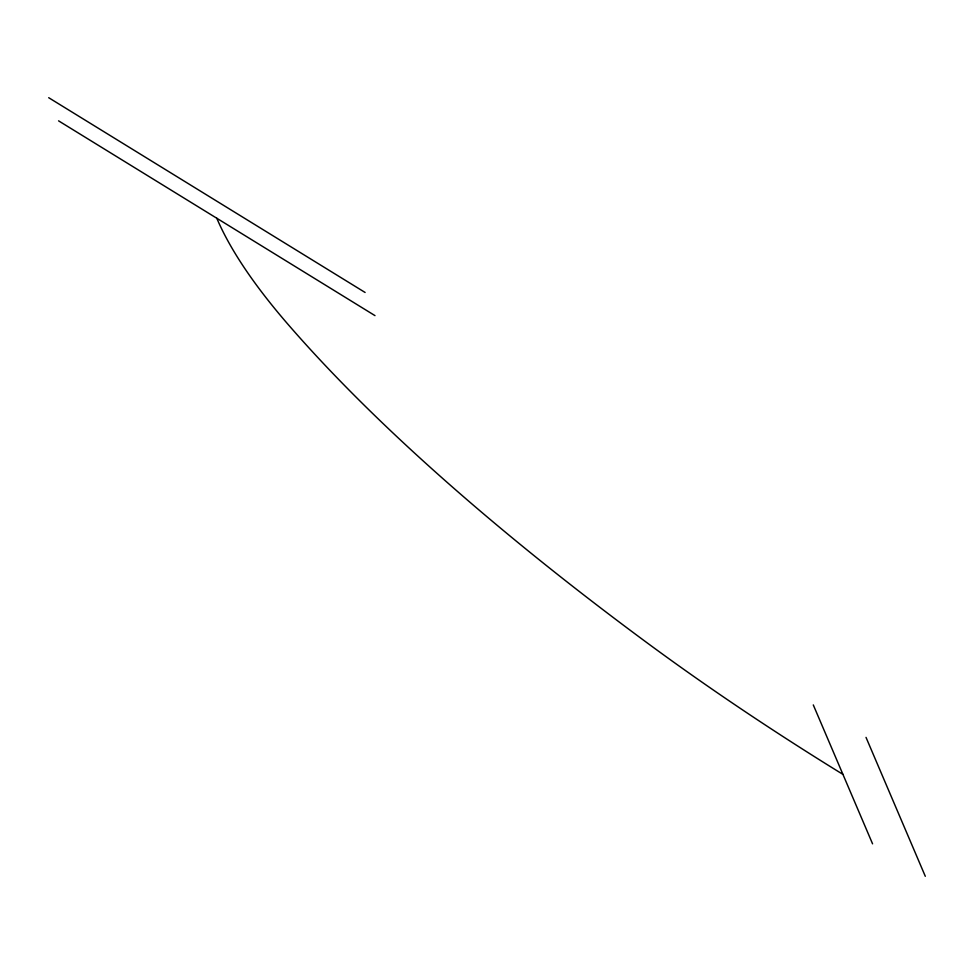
<?xml version="1.0" encoding="UTF-8"?>
<svg xmlns="http://www.w3.org/2000/svg" width="974" height="974" viewBox="0 0 974 974"><rect width="100%" height="100%" fill="white"/><g stroke="black" fill="none" stroke-linecap="round" stroke-linejoin="round"><path stroke-width="1.46" d="M48.7 97.704L365.104 292.468M58.574 120.849L374.99 315.625M866.02 737.379L925.3 876.296M813.29 704.92L872.57 843.837M842.924 774.379A884.075 230.302 28.5 0 1 643.729 640.332A1335.598 347.925 28.5 0 1 288.17 324.525A884.075 230.302 28.5 0 1 216.788 218.237"/></g></svg>
